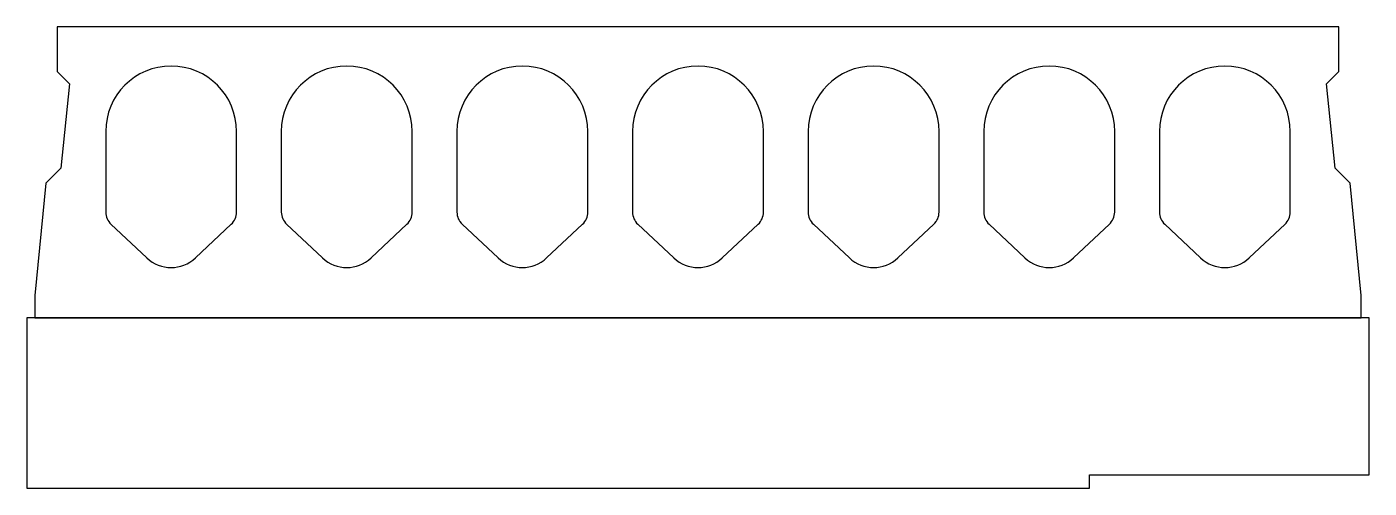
# Model space of a CAD drawing. Header units: millimetres. Extents: x 0 to 1200, y 0 to 412.
import ezdxf

# ---------------------------------------------------------------- set-up
doc = ezdxf.new("R2010")
doc.units = ezdxf.units.MM
doc.layers.add('insulation', color=2, linetype='Continuous')
doc.layers.add('reinforced concrete', color=7, linetype='Continuous')

msp = doc.modelspace()

# ---------------------------------------------------------------- linework, layer by layer
at = {"layer": 'insulation'}
msp.add_lwpolyline([(0, 152), (0, 0), (950, 0), (950, 12), (1200, 12), (1200, 152)], close=True, dxfattribs=at)
at = {"layer": 'reinforced concrete'}
msp.add_lwpolyline([(1193, 172), (1183, 272.5), (1169.6, 285.9), (1162, 361), (1173, 372), (1173, 412), (27, 412), (27, 372), (38, 361), (30.4, 285.9), (17, 272.5), (7, 172), (7, 152), (1193, 152)], close=True, dxfattribs=at)
for points in [[(150.7, 205.6), (182.8, 235.7, 0.207279), (187.5, 246.6), (187.5, 318.5, 1), (70.5, 318.5), (70.5, 246.6, 0.207279), (75.2, 235.7), (107.3, 205.6, 0.395508)], [(307.7, 205.6), (339.8, 235.7, 0.207279), (344.5, 246.6), (344.5, 318.5, 1), (227.5, 318.5), (227.5, 246.6, 0.207279), (232.2, 235.7), (264.3, 205.6, 0.395508)], [(464.7, 205.6), (496.8, 235.7, 0.207279), (501.5, 246.6), (501.5, 318.5, 1), (384.5, 318.5), (384.5, 246.6, 0.207279), (389.2, 235.7), (421.3, 205.6, 0.395508)], [(621.7, 205.6), (653.8, 235.7, 0.207279), (658.5, 246.6), (658.5, 318.5, 1), (541.5, 318.5), (541.5, 246.6, 0.207279), (546.2, 235.7), (578.3, 205.6, 0.395508)], [(778.7, 205.6), (810.8, 235.7, 0.207279), (815.5, 246.6), (815.5, 318.5, 1), (698.5, 318.5), (698.5, 246.6, 0.207279), (703.2, 235.7), (735.3, 205.6, 0.395508)], [(935.7, 205.6), (967.8, 235.7, 0.207279), (972.5, 246.6), (972.5, 318.5, 1), (855.5, 318.5), (855.5, 246.6, 0.207279), (860.2, 235.7), (892.3, 205.6, 0.395508)], [(1092.7, 205.6), (1124.8, 235.7, 0.207279), (1129.5, 246.6), (1129.5, 318.5, 1), (1012.5, 318.5), (1012.5, 246.6, 0.207279), (1017.2, 235.7), (1049.3, 205.6, 0.395508)]]:
    msp.add_lwpolyline(points, format="xyb", close=True, dxfattribs=at)

doc.saveas('drawing.dxf')
